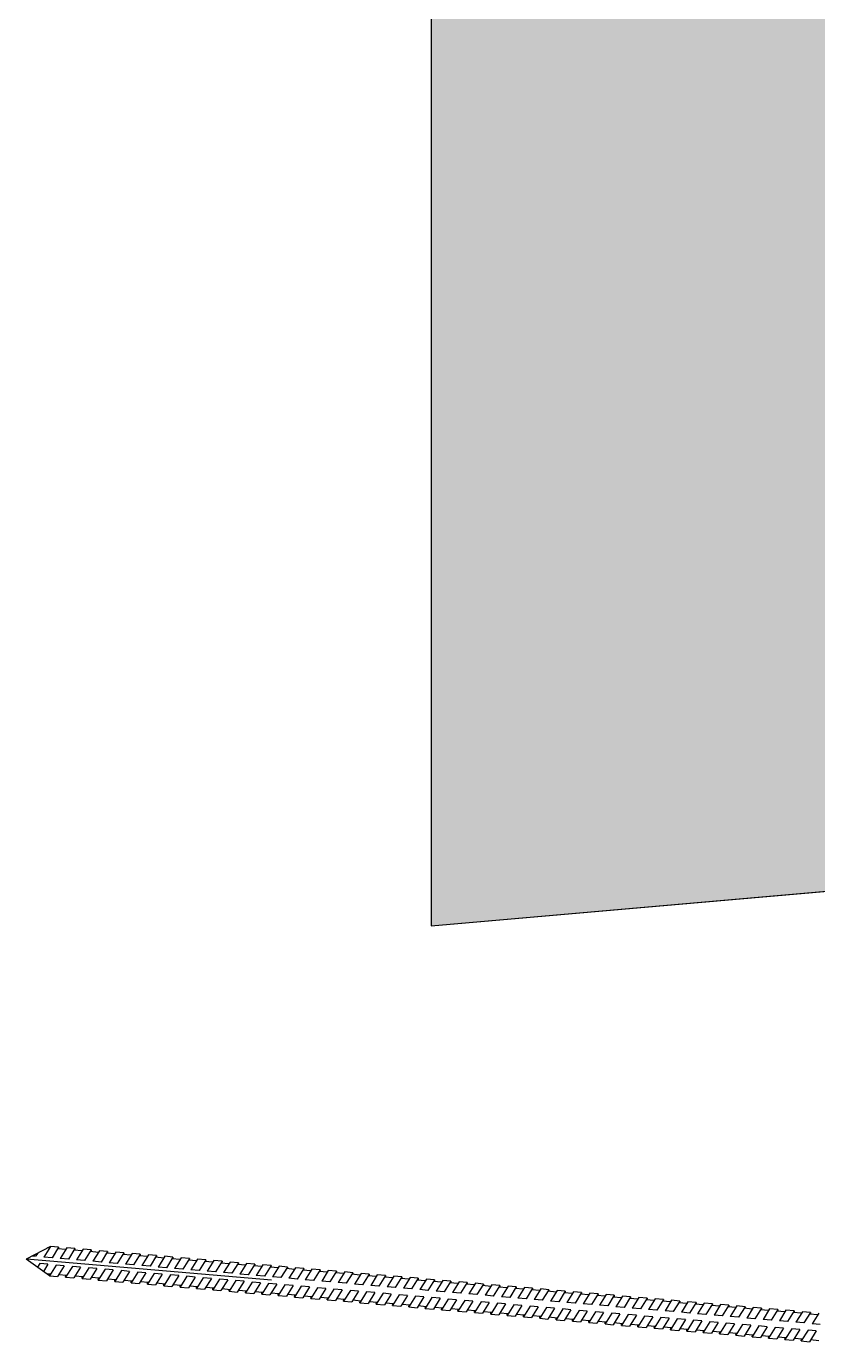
# Model space of a CAD drawing. Header units: millimetres. Extents: x -1985 to 969, y 203 to 500.
# Drawn here: x -1757.61 to -1744.11, y 402 to 424.43 of the extents above; entities that cross this region are included whole.
import ezdxf

# ---------------------------------------------------------------- set-up
doc = ezdxf.new("R2010")
doc.units = ezdxf.units.MM
for name, color, linetype in [('А_1500', 7, 'Continuous'), ('А_1500_Ось', 252, 'Continuous'), ('Контур', 252, 'Continuous')]:
    doc.layers.add(name, color=color, linetype=linetype)

msp = doc.modelspace()

# ---------------------------------------------------------------- hatches: boundary and pattern name
msp.add_hatch(color=252).paths.add_polyline_path([(-1738.702, 430.22), (-1750.702, 429.17), (-1750.702, 409.093), (-1738.702, 410.143)])

# ---------------------------------------------------------------- linework, layer by layer
msp.add_lwpolyline([(-1738.702, 430.22), (-1750.702, 429.17), (-1750.702, 409.093), (-1738.702, 410.143), (-1738.702, 430.22)])
at = {"layer": 'А_1500'}
for p, q in [((-1757.199, 403.623), (-1757.61, 403.407)), ((-1757.451, 403.454), (-1757.511, 403.459)), ((-1757.416, 403.509), (-1757.451, 403.454)), ((-1757.199, 403.623), (-1757.312, 403.442)), ((-1757.172, 403.43), (-1757.312, 403.442)), ((-1757.217, 403.594), (-1757.248, 403.597)), ((-1757.06, 403.611), (-1757.199, 403.623)), ((-1757.06, 403.611), (-1757.172, 403.43)), ((-1756.938, 403.57), (-1757.077, 403.582)), ((-1757.06, 403.611), (-1757.062, 403.581)), ((-1756.92, 403.599), (-1757.033, 403.418)), ((-1756.893, 403.405), (-1757.033, 403.418)), ((-1756.78, 403.587), (-1756.92, 403.599)), ((-1756.78, 403.587), (-1756.893, 403.405)), ((-1756.659, 403.546), (-1756.798, 403.558)), ((-1756.78, 403.587), (-1756.783, 403.557)), ((-1756.642, 403.574), (-1756.754, 403.393)), ((-1756.502, 403.562), (-1756.642, 403.574)), ((-1756.502, 403.562), (-1756.615, 403.381)), ((-1756.38, 403.522), (-1756.52, 403.534)), ((-1756.502, 403.562), (-1756.505, 403.533)), ((-1756.362, 403.55), (-1756.475, 403.369)), ((-1756.223, 403.538), (-1756.362, 403.55)), ((-1756.223, 403.538), (-1756.336, 403.357)), ((-1756.102, 403.498), (-1756.241, 403.51)), ((-1756.223, 403.538), (-1756.225, 403.508)), ((-1756.085, 403.526), (-1756.198, 403.345)), ((-1755.945, 403.514), (-1756.085, 403.526)), ((-1755.945, 403.514), (-1756.058, 403.333)), ((-1755.823, 403.474), (-1755.963, 403.486)), ((-1755.945, 403.514), (-1755.948, 403.484)), ((-1755.805, 403.502), (-1755.918, 403.321)), ((-1755.666, 403.49), (-1755.805, 403.502)), ((-1755.666, 403.49), (-1755.779, 403.309)), ((-1755.544, 403.449), (-1755.684, 403.461)), ((-1755.666, 403.49), (-1755.669, 403.46)), ((-1755.526, 403.478), (-1755.639, 403.297)), ((-1755.387, 403.466), (-1755.526, 403.478)), ((-1755.387, 403.466), (-1755.5, 403.285)), ((-1755.265, 403.425), (-1755.405, 403.437)), ((-1755.387, 403.466), (-1755.389, 403.436)), ((-1755.247, 403.454), (-1755.36, 403.272)), ((-1755.108, 403.441), (-1755.247, 403.454)), ((-1755.108, 403.441), (-1755.221, 403.26)), ((-1755.108, 403.441), (-1755.11, 403.412)), ((-1754.968, 403.429), (-1755.081, 403.248)), ((-1754.828, 403.417), (-1754.968, 403.429)), ((-1754.828, 403.417), (-1754.941, 403.236)), ((-1754.828, 403.417), (-1754.831, 403.387)), ((-1757.217, 403.123), (-1757.61, 403.407)), ((-1757.381, 403.33), (-1757.42, 403.269)), ((-1757.242, 403.318), (-1757.381, 403.33)), ((-1757.242, 403.318), (-1757.318, 403.196)), ((-1757.102, 403.306), (-1757.217, 403.123)), ((-1756.963, 403.294), (-1757.102, 403.306)), ((-1756.963, 403.294), (-1757.077, 403.11)), ((-1756.824, 403.282), (-1756.939, 403.098)), ((-1756.684, 403.27), (-1756.824, 403.282)), ((-1756.684, 403.27), (-1756.799, 403.086)), ((-1756.615, 403.381), (-1756.754, 403.393)), ((-1756.545, 403.258), (-1756.659, 403.074)), ((-1756.405, 403.246), (-1756.545, 403.258)), ((-1756.405, 403.246), (-1756.52, 403.062)), ((-1756.336, 403.357), (-1756.475, 403.369)), ((-1756.267, 403.234), (-1756.382, 403.05)), ((-1756.128, 403.222), (-1756.267, 403.234)), ((-1756.128, 403.222), (-1756.242, 403.038)), ((-1756.058, 403.333), (-1756.198, 403.345)), ((-1755.988, 403.21), (-1756.102, 403.026)), ((-1755.848, 403.197), (-1755.988, 403.21)), ((-1755.848, 403.197), (-1755.963, 403.014)), ((-1755.779, 403.309), (-1755.918, 403.321)), ((-1755.5, 403.285), (-1755.639, 403.297)), ((-1755.221, 403.26), (-1755.36, 403.272)), ((-1754.985, 403.401), (-1755.125, 403.413)), ((-1754.941, 403.236), (-1755.081, 403.248)), ((-1754.706, 403.377), (-1754.846, 403.389)), ((-1754.689, 403.405), (-1754.802, 403.224)), ((-1754.662, 403.212), (-1754.802, 403.224)), ((-1754.549, 403.393), (-1754.689, 403.405)), ((-1754.549, 403.393), (-1754.662, 403.212)), ((-1754.428, 403.353), (-1754.567, 403.365)), ((-1754.549, 403.393), (-1754.552, 403.363)), ((-1754.411, 403.381), (-1754.523, 403.2)), ((-1754.384, 403.188), (-1754.523, 403.2)), ((-1754.271, 403.369), (-1754.411, 403.381)), ((-1754.271, 403.369), (-1754.384, 403.188)), ((-1754.149, 403.328), (-1754.289, 403.34)), ((-1754.271, 403.369), (-1754.274, 403.339)), ((-1754.131, 403.357), (-1754.244, 403.176)), ((-1753.992, 403.345), (-1754.131, 403.357)), ((-1753.992, 403.345), (-1754.105, 403.164)), ((-1753.871, 403.304), (-1754.01, 403.316)), ((-1753.992, 403.345), (-1753.994, 403.315)), ((-1753.853, 403.333), (-1753.966, 403.152)), ((-1753.714, 403.321), (-1753.853, 403.333)), ((-1753.714, 403.321), (-1753.827, 403.139)), ((-1753.592, 403.28), (-1753.731, 403.292)), ((-1753.714, 403.321), (-1753.716, 403.291)), ((-1753.574, 403.308), (-1753.687, 403.127)), ((-1753.434, 403.296), (-1753.574, 403.308)), ((-1753.434, 403.296), (-1753.547, 403.115)), ((-1753.314, 403.256), (-1753.452, 403.268)), ((-1753.434, 403.296), (-1753.437, 403.267)), ((-1753.296, 403.284), (-1753.409, 403.103)), ((-1753.157, 403.272), (-1753.296, 403.284)), ((-1753.157, 403.272), (-1753.269, 403.091)), ((-1753.035, 403.232), (-1753.174, 403.244)), ((-1753.157, 403.272), (-1753.159, 403.243)), ((-1753.017, 403.26), (-1753.13, 403.079)), ((-1752.877, 403.248), (-1753.017, 403.26)), ((-1752.877, 403.248), (-1752.99, 403.067)), ((-1752.755, 403.208), (-1752.895, 403.22)), ((-1752.877, 403.248), (-1752.88, 403.218)), ((-1752.738, 403.236), (-1752.851, 403.055)), ((-1752.598, 403.224), (-1752.738, 403.236)), ((-1752.598, 403.224), (-1752.711, 403.043)), ((-1752.476, 403.183), (-1752.616, 403.195)), ((-1752.598, 403.224), (-1752.601, 403.194)), ((-1752.459, 403.212), (-1752.571, 403.031)), ((-1752.319, 403.2), (-1752.459, 403.212)), ((-1752.319, 403.2), (-1752.432, 403.019)), ((-1752.319, 403.2), (-1752.322, 403.17)), ((-1757.199, 403.151), (-1757.264, 403.157)), ((-1757.217, 403.123), (-1757.214, 403.153)), ((-1757.217, 403.123), (-1757.077, 403.11)), ((-1756.921, 403.127), (-1757.059, 403.139)), ((-1756.939, 403.098), (-1756.936, 403.128)), ((-1756.939, 403.098), (-1756.799, 403.086)), ((-1756.641, 403.103), (-1756.781, 403.115)), ((-1756.659, 403.074), (-1756.657, 403.104)), ((-1756.659, 403.074), (-1756.52, 403.062)), ((-1756.364, 403.079), (-1756.502, 403.091)), ((-1756.382, 403.05), (-1756.379, 403.08)), ((-1756.382, 403.05), (-1756.242, 403.038)), ((-1756.085, 403.055), (-1756.224, 403.067)), ((-1756.102, 403.026), (-1756.1, 403.056)), ((-1756.102, 403.026), (-1755.963, 403.014)), ((-1755.805, 403.03), (-1755.945, 403.042)), ((-1755.709, 403.185), (-1755.823, 403.002)), ((-1755.823, 403.002), (-1755.821, 403.032)), ((-1755.823, 403.002), (-1755.684, 402.99)), ((-1755.569, 403.173), (-1755.709, 403.185)), ((-1755.569, 403.173), (-1755.684, 402.99)), ((-1755.526, 403.006), (-1755.666, 403.018)), ((-1755.43, 403.161), (-1755.544, 402.977)), ((-1755.544, 402.977), (-1755.542, 403.007)), ((-1755.544, 402.977), (-1755.405, 402.965)), ((-1755.29, 403.149), (-1755.43, 403.161)), ((-1755.29, 403.149), (-1755.405, 402.965)), ((-1755.247, 402.982), (-1755.387, 402.994)), ((-1755.15, 403.137), (-1755.265, 402.953)), ((-1755.265, 402.953), (-1755.262, 402.983)), ((-1755.011, 403.125), (-1755.15, 403.137)), ((-1755.011, 403.125), (-1755.125, 402.941)), ((-1754.968, 402.958), (-1755.107, 402.97)), ((-1754.871, 403.113), (-1754.986, 402.929)), ((-1754.732, 403.101), (-1754.871, 403.113)), ((-1754.732, 403.101), (-1754.846, 402.917)), ((-1754.593, 403.089), (-1754.708, 402.905)), ((-1754.453, 403.076), (-1754.593, 403.089)), ((-1754.453, 403.076), (-1754.568, 402.893)), ((-1754.314, 403.064), (-1754.428, 402.881)), ((-1754.174, 403.052), (-1754.314, 403.064)), ((-1754.174, 403.052), (-1754.289, 402.869)), ((-1754.105, 403.164), (-1754.244, 403.176)), ((-1754.035, 403.04), (-1754.15, 402.857)), ((-1753.896, 403.028), (-1754.035, 403.04)), ((-1753.896, 403.028), (-1754.011, 402.844)), ((-1753.827, 403.139), (-1753.966, 403.152)), ((-1753.756, 403.016), (-1753.871, 402.832)), ((-1753.617, 403.004), (-1753.756, 403.016)), ((-1753.617, 403.004), (-1753.731, 402.82)), ((-1753.547, 403.115), (-1753.687, 403.127)), ((-1753.478, 402.992), (-1753.593, 402.808)), ((-1753.339, 402.98), (-1753.478, 402.992)), ((-1753.339, 402.98), (-1753.454, 402.796)), ((-1753.269, 403.091), (-1753.409, 403.103)), ((-1753.199, 402.968), (-1753.314, 402.784)), ((-1753.06, 402.956), (-1753.199, 402.968)), ((-1752.99, 403.067), (-1753.13, 403.079)), ((-1752.711, 403.043), (-1752.851, 403.055)), ((-1752.432, 403.019), (-1752.571, 403.031)), ((-1752.197, 403.159), (-1752.337, 403.171)), ((-1752.179, 403.188), (-1752.292, 403.006)), ((-1752.153, 402.994), (-1752.292, 403.006)), ((-1752.04, 403.175), (-1752.179, 403.188)), ((-1752.04, 403.175), (-1752.153, 402.994)), ((-1751.918, 403.135), (-1752.057, 403.147)), ((-1752.04, 403.175), (-1752.042, 403.146)), ((-1751.9, 403.163), (-1752.013, 402.982)), ((-1751.873, 402.97), (-1752.013, 402.982)), ((-1751.76, 403.151), (-1751.9, 403.163)), ((-1751.76, 403.151), (-1751.873, 402.97)), ((-1751.64, 403.111), (-1751.778, 403.123)), ((-1751.76, 403.151), (-1751.763, 403.121)), ((-1751.622, 403.139), (-1751.735, 402.958)), ((-1751.482, 403.127), (-1751.622, 403.139)), ((-1751.482, 403.127), (-1751.595, 402.946)), ((-1751.36, 403.087), (-1751.5, 403.099)), ((-1751.482, 403.127), (-1751.485, 403.097)), ((-1751.343, 403.115), (-1751.456, 402.934)), ((-1751.203, 403.103), (-1751.343, 403.115)), ((-1751.203, 403.103), (-1751.316, 402.922)), ((-1751.082, 403.062), (-1751.221, 403.074)), ((-1751.203, 403.103), (-1751.206, 403.073)), ((-1751.064, 403.091), (-1751.177, 402.91)), ((-1750.925, 403.079), (-1751.064, 403.091)), ((-1750.925, 403.079), (-1751.038, 402.898)), ((-1750.803, 403.038), (-1750.943, 403.05)), ((-1750.925, 403.079), (-1750.928, 403.049)), ((-1750.785, 403.067), (-1750.898, 402.886)), ((-1750.646, 403.055), (-1750.785, 403.067)), ((-1750.646, 403.055), (-1750.759, 402.873)), ((-1750.525, 403.014), (-1750.664, 403.026)), ((-1750.646, 403.055), (-1750.648, 403.025)), ((-1750.507, 403.043), (-1750.62, 402.861)), ((-1750.368, 403.03), (-1750.507, 403.043)), ((-1750.368, 403.03), (-1750.481, 402.849)), ((-1750.246, 402.99), (-1750.386, 403.002)), ((-1750.368, 403.03), (-1750.37, 403.001)), ((-1750.228, 403.018), (-1750.341, 402.837)), ((-1750.089, 403.006), (-1750.228, 403.018)), ((-1750.089, 403.006), (-1750.202, 402.825)), ((-1749.967, 402.966), (-1750.106, 402.978)), ((-1750.089, 403.006), (-1750.091, 402.976)), ((-1749.949, 402.994), (-1750.062, 402.813)), ((-1749.81, 402.982), (-1749.949, 402.994)), ((-1749.81, 402.982), (-1749.923, 402.801)), ((-1749.81, 402.982), (-1749.812, 402.952)), ((-1749.67, 402.97), (-1749.783, 402.789)), ((-1749.53, 402.958), (-1749.67, 402.97)), ((-1755.265, 402.953), (-1755.125, 402.941)), ((-1754.986, 402.929), (-1754.983, 402.959)), ((-1754.986, 402.929), (-1754.846, 402.917)), ((-1754.69, 402.934), (-1754.828, 402.946)), ((-1754.708, 402.905), (-1754.705, 402.935)), ((-1754.708, 402.905), (-1754.568, 402.893)), ((-1754.41, 402.909), (-1754.55, 402.921)), ((-1754.428, 402.881), (-1754.426, 402.911)), ((-1754.428, 402.881), (-1754.289, 402.869)), ((-1754.132, 402.885), (-1754.271, 402.897)), ((-1754.15, 402.857), (-1754.147, 402.887)), ((-1754.15, 402.857), (-1754.011, 402.844)), ((-1753.853, 402.861), (-1753.993, 402.873)), ((-1753.871, 402.832), (-1753.868, 402.862)), ((-1753.871, 402.832), (-1753.731, 402.82)), ((-1753.575, 402.837), (-1753.714, 402.849)), ((-1753.593, 402.808), (-1753.59, 402.838)), ((-1753.593, 402.808), (-1753.454, 402.796)), ((-1753.296, 402.813), (-1753.436, 402.825)), ((-1753.314, 402.784), (-1753.311, 402.814)), ((-1753.314, 402.784), (-1753.174, 402.772)), ((-1753.06, 402.956), (-1753.174, 402.772)), ((-1753.017, 402.789), (-1753.156, 402.801)), ((-1752.92, 402.944), (-1753.035, 402.76)), ((-1753.035, 402.76), (-1753.032, 402.79)), ((-1753.035, 402.76), (-1752.895, 402.748)), ((-1752.781, 402.931), (-1752.92, 402.944)), ((-1752.781, 402.931), (-1752.895, 402.748)), ((-1752.738, 402.764), (-1752.877, 402.776)), ((-1752.641, 402.919), (-1752.756, 402.736)), ((-1752.756, 402.736), (-1752.753, 402.766)), ((-1752.501, 402.907), (-1752.641, 402.919)), ((-1752.501, 402.907), (-1752.616, 402.724)), ((-1752.458, 402.74), (-1752.598, 402.752)), ((-1752.362, 402.895), (-1752.476, 402.711)), ((-1752.222, 402.883), (-1752.362, 402.895)), ((-1752.222, 402.883), (-1752.337, 402.699)), ((-1752.082, 402.871), (-1752.197, 402.687)), ((-1751.943, 402.859), (-1752.082, 402.871)), ((-1751.943, 402.859), (-1752.057, 402.675)), ((-1751.804, 402.847), (-1751.919, 402.663)), ((-1751.665, 402.835), (-1751.804, 402.847)), ((-1751.665, 402.835), (-1751.779, 402.651)), ((-1751.595, 402.946), (-1751.735, 402.958)), ((-1751.525, 402.823), (-1751.64, 402.639)), ((-1751.386, 402.81), (-1751.525, 402.823)), ((-1751.386, 402.81), (-1751.5, 402.627)), ((-1751.316, 402.922), (-1751.456, 402.934)), ((-1751.247, 402.798), (-1751.361, 402.615)), ((-1751.107, 402.786), (-1751.247, 402.798)), ((-1751.107, 402.786), (-1751.222, 402.603)), ((-1751.038, 402.898), (-1751.177, 402.91)), ((-1750.968, 402.774), (-1751.082, 402.591)), ((-1750.828, 402.762), (-1750.968, 402.774)), ((-1750.828, 402.762), (-1750.943, 402.578)), ((-1750.759, 402.873), (-1750.898, 402.886)), ((-1750.69, 402.75), (-1750.804, 402.566)), ((-1750.55, 402.738), (-1750.69, 402.75)), ((-1750.481, 402.849), (-1750.62, 402.861)), ((-1750.202, 402.825), (-1750.341, 402.837)), ((-1749.923, 402.801), (-1750.062, 402.813)), ((-1749.688, 402.941), (-1749.827, 402.954)), ((-1749.643, 402.777), (-1749.783, 402.789)), ((-1749.53, 402.958), (-1749.643, 402.777)), ((-1749.408, 402.917), (-1749.548, 402.929)), ((-1749.53, 402.958), (-1749.533, 402.928)), ((-1749.39, 402.946), (-1749.503, 402.765)), ((-1749.364, 402.753), (-1749.503, 402.765)), ((-1749.251, 402.934), (-1749.39, 402.946)), ((-1749.251, 402.934), (-1749.364, 402.753)), ((-1749.129, 402.893), (-1749.269, 402.905)), ((-1749.251, 402.934), (-1749.254, 402.904)), ((-1749.111, 402.921), (-1749.224, 402.74)), ((-1748.972, 402.909), (-1749.111, 402.921)), ((-1748.972, 402.909), (-1749.085, 402.728)), ((-1748.851, 402.869), (-1748.99, 402.881)), ((-1748.972, 402.909), (-1748.974, 402.88)), ((-1748.833, 402.897), (-1748.946, 402.716)), ((-1748.694, 402.885), (-1748.833, 402.897)), ((-1748.694, 402.885), (-1748.807, 402.704)), ((-1748.572, 402.845), (-1748.711, 402.857)), ((-1748.694, 402.885), (-1748.696, 402.856)), ((-1748.554, 402.873), (-1748.667, 402.692)), ((-1748.415, 402.861), (-1748.554, 402.873)), ((-1748.415, 402.861), (-1748.528, 402.68)), ((-1748.293, 402.821), (-1748.432, 402.833)), ((-1748.415, 402.861), (-1748.417, 402.831)), ((-1748.276, 402.849), (-1748.389, 402.668)), ((-1748.136, 402.837), (-1748.276, 402.849)), ((-1748.136, 402.837), (-1748.249, 402.656)), ((-1748.014, 402.796), (-1748.154, 402.808)), ((-1748.136, 402.837), (-1748.139, 402.807)), ((-1747.997, 402.825), (-1748.11, 402.644)), ((-1747.857, 402.813), (-1747.997, 402.825)), ((-1747.857, 402.813), (-1747.97, 402.632)), ((-1747.736, 402.772), (-1747.875, 402.784)), ((-1747.857, 402.813), (-1747.86, 402.783)), ((-1747.718, 402.801), (-1747.831, 402.62)), ((-1747.579, 402.789), (-1747.718, 402.801)), ((-1747.579, 402.789), (-1747.692, 402.608)), ((-1747.457, 402.748), (-1747.597, 402.76)), ((-1747.579, 402.789), (-1747.581, 402.759)), ((-1747.439, 402.776), (-1747.552, 402.595)), ((-1747.3, 402.764), (-1747.439, 402.776)), ((-1747.3, 402.764), (-1747.413, 402.583)), ((-1747.3, 402.764), (-1747.302, 402.735)), ((-1747.16, 402.752), (-1747.273, 402.571)), ((-1747.021, 402.74), (-1747.16, 402.752)), ((-1752.756, 402.736), (-1752.616, 402.724)), ((-1752.476, 402.711), (-1752.473, 402.741)), ((-1752.476, 402.711), (-1752.337, 402.699)), ((-1752.179, 402.716), (-1752.319, 402.728)), ((-1752.197, 402.687), (-1752.194, 402.717)), ((-1752.197, 402.687), (-1752.057, 402.675)), ((-1751.901, 402.692), (-1752.04, 402.704)), ((-1751.919, 402.663), (-1751.916, 402.693)), ((-1751.919, 402.663), (-1751.779, 402.651)), ((-1751.622, 402.668), (-1751.762, 402.68)), ((-1751.64, 402.639), (-1751.637, 402.669)), ((-1751.64, 402.639), (-1751.5, 402.627)), ((-1751.344, 402.643), (-1751.482, 402.655)), ((-1751.361, 402.615), (-1751.359, 402.645)), ((-1751.361, 402.615), (-1751.222, 402.603)), ((-1751.064, 402.619), (-1751.204, 402.631)), ((-1751.082, 402.591), (-1751.08, 402.621)), ((-1751.082, 402.591), (-1750.943, 402.578)), ((-1750.786, 402.595), (-1750.925, 402.607)), ((-1750.804, 402.566), (-1750.802, 402.596)), ((-1750.804, 402.566), (-1750.665, 402.554)), ((-1750.55, 402.738), (-1750.665, 402.554)), ((-1750.507, 402.571), (-1750.647, 402.583)), ((-1750.411, 402.726), (-1750.525, 402.542)), ((-1750.525, 402.542), (-1750.523, 402.572)), ((-1750.525, 402.542), (-1750.386, 402.53)), ((-1750.271, 402.714), (-1750.411, 402.726)), ((-1750.271, 402.714), (-1750.386, 402.53)), ((-1750.228, 402.547), (-1750.368, 402.559)), ((-1750.131, 402.702), (-1750.246, 402.518)), ((-1750.246, 402.518), (-1750.243, 402.548)), ((-1749.992, 402.69), (-1750.131, 402.702)), ((-1749.992, 402.69), (-1750.107, 402.506)), ((-1749.949, 402.522), (-1750.089, 402.535)), ((-1749.852, 402.677), (-1749.967, 402.494)), ((-1749.967, 402.494), (-1749.964, 402.524)), ((-1749.713, 402.665), (-1749.852, 402.677)), ((-1749.713, 402.665), (-1749.827, 402.482)), ((-1749.573, 402.653), (-1749.687, 402.47)), ((-1749.433, 402.641), (-1749.573, 402.653)), ((-1749.433, 402.641), (-1749.548, 402.457)), ((-1749.294, 402.629), (-1749.408, 402.445)), ((-1749.154, 402.617), (-1749.294, 402.629)), ((-1749.154, 402.617), (-1749.269, 402.433)), ((-1749.085, 402.728), (-1749.224, 402.74)), ((-1749.016, 402.605), (-1749.13, 402.421)), ((-1748.876, 402.593), (-1749.016, 402.605)), ((-1748.876, 402.593), (-1748.991, 402.409)), ((-1748.807, 402.704), (-1748.946, 402.716)), ((-1748.737, 402.581), (-1748.851, 402.397)), ((-1748.597, 402.569), (-1748.737, 402.581)), ((-1748.597, 402.569), (-1748.712, 402.385)), ((-1748.528, 402.68), (-1748.667, 402.692)), ((-1748.458, 402.557), (-1748.573, 402.373)), ((-1748.319, 402.544), (-1748.458, 402.557)), ((-1748.319, 402.544), (-1748.433, 402.361)), ((-1748.249, 402.656), (-1748.389, 402.668)), ((-1748.179, 402.532), (-1748.294, 402.349)), ((-1748.04, 402.52), (-1748.179, 402.532)), ((-1748.04, 402.52), (-1748.154, 402.337)), ((-1747.97, 402.632), (-1748.11, 402.644)), ((-1747.692, 402.608), (-1747.831, 402.62)), ((-1747.413, 402.583), (-1747.552, 402.595)), ((-1747.178, 402.724), (-1747.317, 402.736)), ((-1747.134, 402.559), (-1747.273, 402.571)), ((-1747.021, 402.74), (-1747.134, 402.559)), ((-1746.899, 402.7), (-1747.038, 402.712)), ((-1747.021, 402.74), (-1747.023, 402.71)), ((-1746.881, 402.728), (-1746.994, 402.547)), ((-1746.854, 402.535), (-1746.994, 402.547)), ((-1746.741, 402.716), (-1746.881, 402.728)), ((-1746.741, 402.716), (-1746.854, 402.535)), ((-1746.619, 402.675), (-1746.759, 402.688)), ((-1746.741, 402.716), (-1746.744, 402.686)), ((-1746.601, 402.704), (-1746.714, 402.523)), ((-1746.575, 402.511), (-1746.714, 402.523)), ((-1746.462, 402.692), (-1746.601, 402.704)), ((-1746.462, 402.692), (-1746.575, 402.511)), ((-1746.34, 402.651), (-1746.48, 402.663)), ((-1746.462, 402.692), (-1746.465, 402.662)), ((-1746.322, 402.68), (-1746.435, 402.499)), ((-1746.183, 402.668), (-1746.322, 402.68)), ((-1746.183, 402.668), (-1746.296, 402.486)), ((-1746.062, 402.627), (-1746.201, 402.639)), ((-1746.183, 402.668), (-1746.185, 402.638)), ((-1746.044, 402.656), (-1746.157, 402.474)), ((-1745.905, 402.643), (-1746.044, 402.656)), ((-1745.905, 402.643), (-1746.018, 402.462)), ((-1745.783, 402.603), (-1745.923, 402.615)), ((-1745.905, 402.643), (-1745.907, 402.614)), ((-1745.765, 402.631), (-1745.878, 402.45)), ((-1745.626, 402.619), (-1745.765, 402.631)), ((-1745.626, 402.619), (-1745.739, 402.438)), ((-1745.505, 402.579), (-1745.643, 402.591)), ((-1745.626, 402.619), (-1745.628, 402.589)), ((-1745.487, 402.607), (-1745.6, 402.426)), ((-1745.347, 402.595), (-1745.487, 402.607)), ((-1745.347, 402.595), (-1745.46, 402.414)), ((-1745.225, 402.555), (-1745.365, 402.567)), ((-1745.347, 402.595), (-1745.35, 402.565)), ((-1745.208, 402.583), (-1745.321, 402.402)), ((-1745.068, 402.571), (-1745.208, 402.583)), ((-1745.068, 402.571), (-1745.181, 402.39)), ((-1744.947, 402.53), (-1745.086, 402.542)), ((-1745.068, 402.571), (-1745.071, 402.541)), ((-1744.929, 402.559), (-1745.042, 402.378)), ((-1744.79, 402.547), (-1744.929, 402.559)), ((-1744.79, 402.547), (-1744.903, 402.366)), ((-1744.668, 402.506), (-1744.807, 402.518)), ((-1744.79, 402.547), (-1744.792, 402.517)), ((-1744.65, 402.535), (-1744.763, 402.354)), ((-1744.51, 402.522), (-1744.65, 402.535)), ((-1744.51, 402.522), (-1744.623, 402.341)), ((-1744.51, 402.522), (-1744.513, 402.493)), ((-1750.246, 402.518), (-1750.107, 402.506)), ((-1749.967, 402.494), (-1749.827, 402.482)), ((-1749.67, 402.498), (-1749.81, 402.51)), ((-1749.687, 402.47), (-1749.685, 402.5)), ((-1749.687, 402.47), (-1749.548, 402.457)), ((-1749.39, 402.474), (-1749.53, 402.486)), ((-1749.408, 402.445), (-1749.406, 402.475)), ((-1749.408, 402.445), (-1749.269, 402.433)), ((-1749.112, 402.45), (-1749.251, 402.462)), ((-1749.13, 402.421), (-1749.128, 402.451)), ((-1749.13, 402.421), (-1748.991, 402.409)), ((-1748.833, 402.426), (-1748.973, 402.438)), ((-1748.851, 402.397), (-1748.848, 402.427)), ((-1748.851, 402.397), (-1748.712, 402.385)), ((-1748.555, 402.402), (-1748.694, 402.414)), ((-1748.573, 402.373), (-1748.57, 402.403)), ((-1748.573, 402.373), (-1748.433, 402.361)), ((-1748.276, 402.377), (-1748.415, 402.389)), ((-1748.294, 402.349), (-1748.291, 402.379)), ((-1748.294, 402.349), (-1748.154, 402.337)), ((-1747.997, 402.353), (-1748.136, 402.365)), ((-1747.901, 402.508), (-1748.015, 402.325)), ((-1748.015, 402.325), (-1748.013, 402.355)), ((-1748.015, 402.325), (-1747.876, 402.312)), ((-1747.761, 402.496), (-1747.901, 402.508)), ((-1747.761, 402.496), (-1747.876, 402.312)), ((-1747.718, 402.329), (-1747.858, 402.341)), ((-1747.622, 402.484), (-1747.736, 402.3)), ((-1747.736, 402.3), (-1747.734, 402.33)), ((-1747.736, 402.3), (-1747.597, 402.288)), ((-1747.482, 402.472), (-1747.622, 402.484)), ((-1747.482, 402.472), (-1747.597, 402.288)), ((-1747.439, 402.305), (-1747.579, 402.317)), ((-1747.342, 402.46), (-1747.457, 402.276)), ((-1747.457, 402.276), (-1747.454, 402.306)), ((-1747.203, 402.448), (-1747.342, 402.46)), ((-1747.203, 402.448), (-1747.318, 402.264)), ((-1747.063, 402.436), (-1747.178, 402.252)), ((-1746.924, 402.424), (-1747.063, 402.436)), ((-1746.924, 402.424), (-1747.038, 402.24)), ((-1746.784, 402.411), (-1746.898, 402.228)), ((-1746.644, 402.399), (-1746.784, 402.411)), ((-1746.644, 402.399), (-1746.759, 402.216)), ((-1746.505, 402.387), (-1746.619, 402.203)), ((-1746.365, 402.375), (-1746.505, 402.387)), ((-1746.365, 402.375), (-1746.48, 402.191)), ((-1746.296, 402.486), (-1746.435, 402.499)), ((-1746.227, 402.363), (-1746.341, 402.179)), ((-1746.087, 402.351), (-1746.227, 402.363)), ((-1746.087, 402.351), (-1746.202, 402.167)), ((-1746.018, 402.462), (-1746.157, 402.474)), ((-1745.948, 402.339), (-1746.062, 402.155)), ((-1745.808, 402.327), (-1745.948, 402.339)), ((-1745.808, 402.327), (-1745.923, 402.143)), ((-1745.739, 402.438), (-1745.878, 402.45)), ((-1745.669, 402.315), (-1745.784, 402.131)), ((-1745.53, 402.303), (-1745.669, 402.315)), ((-1745.53, 402.303), (-1745.644, 402.119)), ((-1745.46, 402.414), (-1745.6, 402.426)), ((-1745.181, 402.39), (-1745.321, 402.402)), ((-1744.903, 402.366), (-1745.042, 402.378)), ((-1744.623, 402.341), (-1744.763, 402.354)), ((-1744.388, 402.482), (-1744.528, 402.494)), ((-1744.371, 402.51), (-1744.484, 402.329)), ((-1744.344, 402.317), (-1744.484, 402.329)), ((-1744.231, 402.498), (-1744.371, 402.51)), ((-1744.231, 402.498), (-1744.344, 402.317)), ((-1744.109, 402.458), (-1744.249, 402.47)), ((-1744.231, 402.498), (-1744.234, 402.469)), ((-1744.092, 402.486), (-1744.205, 402.305)), ((-1744.065, 402.293), (-1744.205, 402.305)), ((-1747.457, 402.276), (-1747.318, 402.264)), ((-1747.16, 402.281), (-1747.3, 402.293)), ((-1747.178, 402.252), (-1747.175, 402.282)), ((-1747.178, 402.252), (-1747.038, 402.24)), ((-1746.881, 402.256), (-1747.021, 402.269)), ((-1746.898, 402.228), (-1746.896, 402.258)), ((-1746.898, 402.228), (-1746.759, 402.216)), ((-1746.601, 402.232), (-1746.741, 402.244)), ((-1746.619, 402.203), (-1746.617, 402.234)), ((-1746.619, 402.203), (-1746.48, 402.191)), ((-1746.323, 402.208), (-1746.462, 402.22)), ((-1746.341, 402.179), (-1746.339, 402.209)), ((-1746.341, 402.179), (-1746.202, 402.167)), ((-1746.044, 402.184), (-1746.184, 402.196)), ((-1746.062, 402.155), (-1746.06, 402.185)), ((-1746.062, 402.155), (-1745.923, 402.143)), ((-1745.766, 402.16), (-1745.905, 402.172)), ((-1745.784, 402.131), (-1745.781, 402.161)), ((-1745.784, 402.131), (-1745.644, 402.119)), ((-1745.487, 402.136), (-1745.626, 402.148)), ((-1745.39, 402.291), (-1745.505, 402.107)), ((-1745.505, 402.107), (-1745.502, 402.137)), ((-1745.505, 402.107), (-1745.365, 402.095)), ((-1745.251, 402.278), (-1745.39, 402.291)), ((-1745.251, 402.278), (-1745.365, 402.095)), ((-1745.208, 402.111), (-1745.347, 402.123)), ((-1745.111, 402.266), (-1745.226, 402.083)), ((-1745.226, 402.083), (-1745.223, 402.113)), ((-1745.226, 402.083), (-1745.087, 402.071)), ((-1744.972, 402.254), (-1745.111, 402.266)), ((-1744.972, 402.254), (-1745.087, 402.071)), ((-1744.929, 402.087), (-1745.069, 402.099)), ((-1744.832, 402.242), (-1744.947, 402.058)), ((-1744.947, 402.058), (-1744.944, 402.088)), ((-1744.693, 402.23), (-1744.832, 402.242)), ((-1744.693, 402.23), (-1744.807, 402.046)), ((-1744.65, 402.063), (-1744.79, 402.075)), ((-1744.553, 402.218), (-1744.668, 402.034)), ((-1744.414, 402.206), (-1744.553, 402.218)), ((-1744.414, 402.206), (-1744.528, 402.022)), ((-1744.274, 402.194), (-1744.389, 402.01)), ((-1744.135, 402.182), (-1744.274, 402.194)), ((-1744.135, 402.182), (-1744.249, 401.998)), ((-1744.947, 402.058), (-1744.807, 402.046)), ((-1744.668, 402.034), (-1744.665, 402.064)), ((-1744.668, 402.034), (-1744.528, 402.022)), ((-1744.371, 402.039), (-1744.51, 402.051)), ((-1744.389, 402.01), (-1744.386, 402.04)), ((-1744.389, 402.01), (-1744.249, 401.998)), ((-1744.091, 402.015), (-1744.231, 402.027))]:
    msp.add_line(p, q, dxfattribs=at)
at = {"layer": 'А_1500_Ось'}
msp.add_line((-1753.426, 403.045), (-1757.609, 403.408), dxfattribs=at)
at = {"layer": 'Контур'}
msp.add_line((-1750.702, 429.17), (-1750.702, 409.093), dxfattribs=at)
at = {"layer": 'Контур', "color": 250}
msp.add_line((-1750.702, 409.093), (-1730.702, 410.843), dxfattribs=at)

doc.saveas('drawing.dxf')
